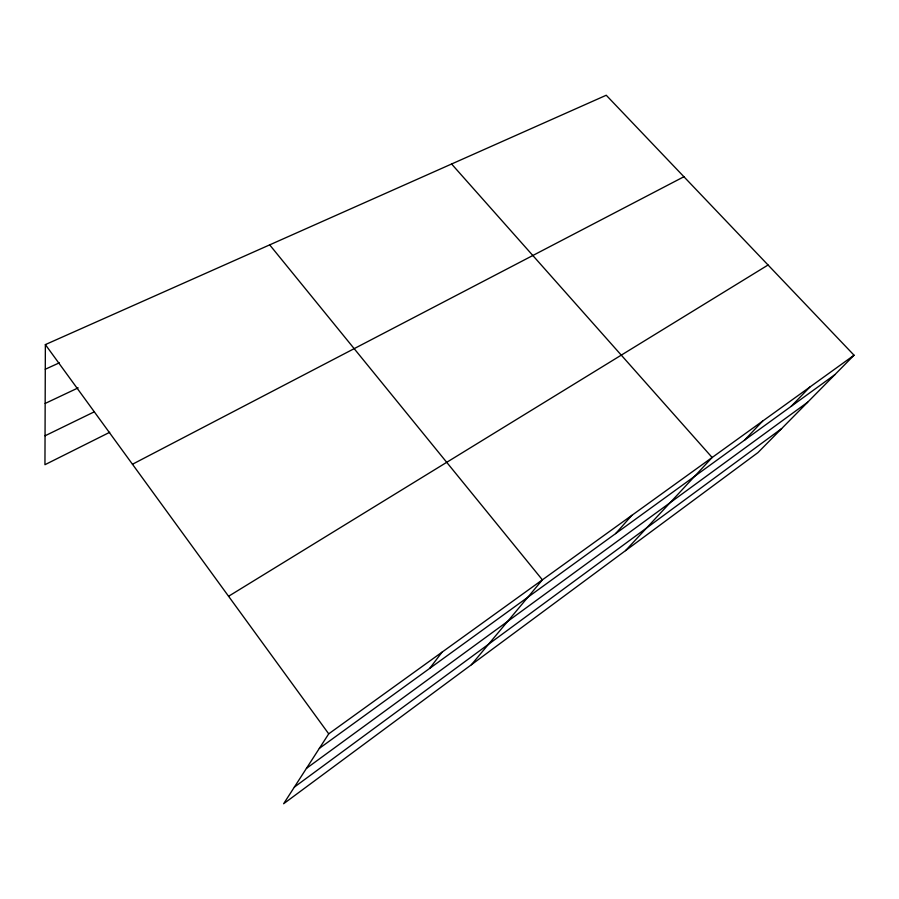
<?xml version="1.0" encoding="UTF-8"?>
<svg xmlns="http://www.w3.org/2000/svg" width="899" height="899" viewBox="0 0 899 899"><rect width="100%" height="100%" fill="white"/><g stroke="black" fill="none" stroke-linecap="round" stroke-linejoin="round"><path stroke-width="1.35" d="M854.05 355.217L328.719 733.842L283.623 803.751L757.947 452.602L854.05 355.217L606.241 95.249L45.366 344.598L44.95 464.704L109.7 432.307M429.733 668.35L442.038 652.168M471.379 664.754L542.389 579.844L269.689 244.876M615.624 533.601L631.862 515.352M625.535 550.626L712.143 457.49L451.601 164M744.451 440.218L762.678 421.069M791.075 406.427L809.864 387.053M294.344 787.119L781.602 428.632M306.447 768.375L807.673 402.213M319.347 748.373L834.789 374.726M228.571 596.273L768.061 265.003M132.468 464.244L683.914 176.732M45.051 435.79L94.283 411.821M45.164 403.449L78.157 387.874M45.287 369.242L59.345 362.825M45.366 344.598L328.719 733.842"/></g></svg>
